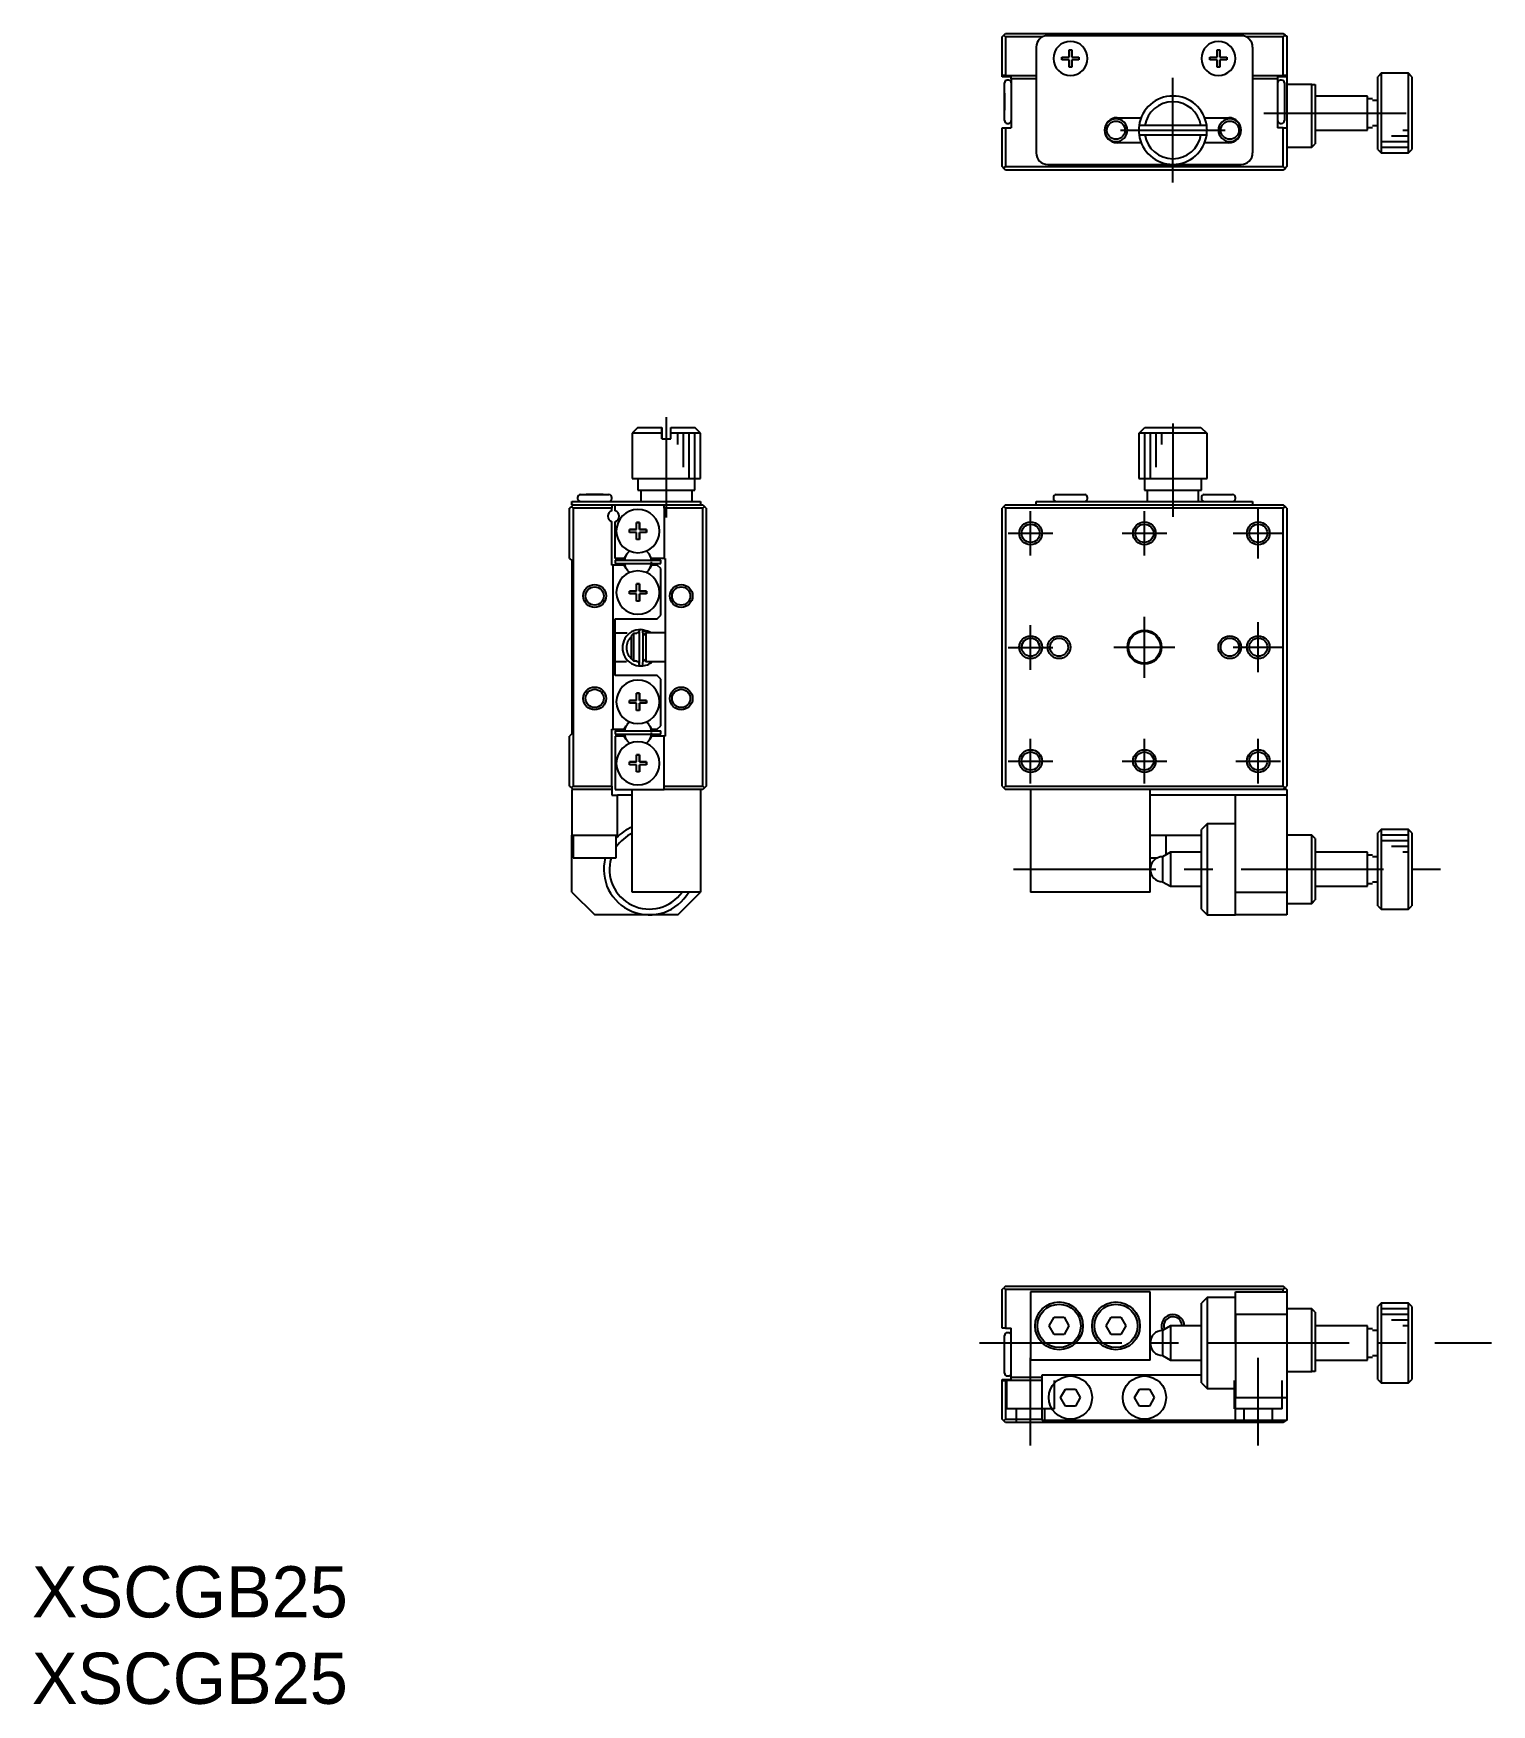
# Model space of a CAD drawing. Extents: x 152 to 380, y 8 to 155.
# Drawn here: x 152.2 to 280.3, y 8.4 to 155.1 of the extents above; entities that cross this region are included whole.
import ezdxf

# ---------------------------------------------------------------- set-up
doc = ezdxf.new("R2010")
doc.units = 0
doc.header["$LTSCALE"] = 10
doc.linetypes.add('CENTER', pattern=[2, 1.25, -0.25, 0.25, -0.25])
doc.linetypes.add('DASHED', pattern=[3.5, 2, -1.5])
doc.layers.get('0').update_dxf_attribs({"linetype": 'CONTINUOUS'})
doc.layers.add('CENTER', color=1, linetype='CENTER')
doc.styles.get("Standard").update_dxf_attribs({"font": 'FGP教科書体NT-M'})

msp = doc.modelspace()

# ---------------------------------------------------------------- linework, layer by layer
at = {"color": 7, "linetype": 'CONTINUOUS'}
for p, q in [((237.343434, 154.831401), (237.493434, 154.981401)), ((237.343434, 151.431401), (237.343434, 154.831401)), ((237.493434, 154.981401), (237.643434, 155.131401)), ((237.493434, 154.981401), (237.643434, 154.831401)), ((237.643434, 155.131401), (262.043434, 155.131401)), ((237.643434, 154.831401), (237.643434, 151.431401)), ((240.907544, 154.831401), (237.643434, 154.831401)), ((258.343434, 154.931401), (241.343434, 154.931401)), ((262.043434, 154.831401), (258.779324, 154.831401)), ((262.043434, 155.131401), (262.193434, 154.981401)), ((262.043434, 154.831401), (262.193434, 154.981401)), ((262.043434, 151.431401), (262.043434, 154.831401)), ((262.193434, 154.981401), (262.343434, 154.831401)), ((262.243434, 154.931401), (262.343434, 154.931401)), ((262.343434, 154.931401), (262.343434, 154.831401)), ((262.343434, 154.831401), (262.343434, 151.431401)), ((240.343434, 153.931401), (240.343434, 144.631401)), ((242.593434, 153.056401), (243.218434, 153.056401)), ((242.593434, 152.806401), (242.593434, 153.056401)), ((242.593434, 153.056401), (242.593434, 152.806401)), ((243.218434, 152.806401), (242.593434, 152.806401)), ((243.218434, 153.681401), (243.468434, 153.681401)), ((243.218434, 153.056401), (243.218434, 153.681401)), ((243.218434, 153.681401), (243.218434, 153.056401)), ((243.218434, 152.181401), (243.218434, 152.806401)), ((243.218434, 152.806401), (243.218434, 152.181401)), ((243.468434, 153.681401), (243.468434, 153.056401)), ((243.468434, 153.056401), (244.093434, 153.056401)), ((243.468434, 152.806401), (243.468434, 152.181401)), ((244.093434, 152.806401), (243.468434, 152.806401)), ((244.093434, 153.056401), (244.093434, 152.806401)), ((255.593434, 153.056401), (256.218434, 153.056401)), ((255.593434, 152.806401), (255.593434, 153.056401)), ((255.593434, 153.056401), (255.593434, 152.806401)), ((256.218434, 152.806401), (255.593434, 152.806401)), ((256.218434, 153.681401), (256.468434, 153.681401)), ((256.218434, 153.056401), (256.218434, 153.681401)), ((256.218434, 153.681401), (256.218434, 153.056401)), ((256.218434, 152.181401), (256.218434, 152.806401)), ((256.218434, 152.806401), (256.218434, 152.181401)), ((256.468434, 153.681401), (256.468434, 153.056401)), ((256.468434, 153.056401), (257.093434, 153.056401)), ((256.468434, 152.806401), (256.468434, 152.181401)), ((257.093434, 152.806401), (256.468434, 152.806401)), ((257.093434, 153.056401), (257.093434, 152.806401)), ((259.343434, 153.931401), (259.343434, 144.631401)), ((237.643434, 151.431401), (237.343434, 151.431401)), ((237.343434, 151.331401), (237.343434, 151.431401)), ((238.143434, 151.331401), (237.343434, 151.331401)), ((237.643434, 151.431401), (240.343434, 151.431401)), ((238.143434, 151.131401), (238.143434, 151.331401)), ((243.468434, 152.181401), (243.218434, 152.181401)), ((256.468434, 152.181401), (256.218434, 152.181401)), ((259.343434, 151.431401), (262.043434, 151.431401)), ((262.343434, 151.331401), (261.543434, 151.331401)), ((261.543434, 151.331401), (261.543434, 151.131401)), ((262.343434, 151.431401), (262.043434, 151.431401)), ((262.343434, 151.431401), (262.343434, 151.331401)), ((262.343434, 151.331401), (262.343434, 146.831401)), ((270.643434, 151.631401), (270.343434, 151.331401)), ((270.343434, 144.931401), (270.343434, 151.331401)), ((270.643434, 151.631401), (270.643434, 144.631401)), ((273.043434, 151.631401), (270.643434, 151.631401)), ((273.043434, 144.631401), (273.043434, 151.631401)), ((273.343434, 151.331401), (273.043434, 151.631401)), ((273.343434, 151.331401), (273.343434, 144.931401)), ((237.543434, 147.481401), (237.543434, 150.781401)), ((237.543434, 149.256401), (237.543434, 150.781401)), ((237.543434, 149.881401), (237.543434, 149.256401)), ((237.543434, 149.256401), (237.543434, 149.881401)), ((237.893434, 151.031401), (237.793434, 151.031401)), ((240.343434, 151.131401), (238.143434, 151.131401)), ((238.143434, 151.131401), (238.143434, 149.931401)), ((238.143434, 149.931401), (238.143434, 148.331401)), ((261.543434, 151.131401), (259.343434, 151.131401)), ((261.543434, 151.131401), (261.543434, 149.931401)), ((261.543434, 149.931401), (261.543434, 148.331401)), ((261.893434, 151.031401), (261.793434, 151.031401)), ((262.143434, 150.781401), (262.143434, 149.131401)), ((262.143434, 149.881401), (262.143434, 149.256401)), ((264.543434, 150.631401), (262.343434, 150.631401)), ((264.543434, 145.131401), (264.543434, 150.631401)), ((264.543434, 150.631401), (264.843434, 150.631401)), ((264.843434, 150.631401), (264.843434, 145.431401)), ((237.543434, 149.131401), (237.543434, 149.256401)), ((237.543434, 149.006401), (237.543434, 149.256401)), ((237.543434, 149.256401), (237.543434, 149.006401)), ((237.543434, 149.006401), (237.543434, 149.131401)), ((237.543434, 147.481401), (237.543434, 149.006401)), ((237.543434, 148.381401), (237.543434, 149.006401)), ((237.543434, 149.006401), (237.543434, 148.381401)), ((238.143434, 148.331401), (238.143434, 146.831401)), ((261.543434, 148.331401), (261.543434, 146.831401)), ((262.143434, 149.256401), (262.143434, 149.006401)), ((262.143434, 149.131401), (262.143434, 147.481401)), ((262.143434, 149.006401), (262.143434, 148.381401)), ((269.443434, 149.631401), (264.843454, 149.631401)), ((269.443434, 146.631401), (269.443434, 149.631401)), ((270.343434, 149.231401), (269.876447, 149.231401)), ((237.343434, 143.431401), (237.343434, 146.831401)), ((237.343434, 146.831401), (237.643434, 146.831401)), ((237.643434, 146.831401), (237.643434, 143.431401)), ((237.643434, 146.831401), (238.143434, 146.831401)), ((237.793434, 147.231401), (237.893434, 147.231401)), ((247.443434, 147.731401), (249.552377, 147.731401)), ((249.875642, 147.031401), (249.370221, 147.031401)), ((254.811227, 147.031401), (249.875642, 147.031401)), ((255.316648, 147.031401), (254.811227, 147.031401)), ((255.134492, 147.731401), (257.243434, 147.731401)), ((262.043434, 146.831401), (261.543434, 146.831401)), ((261.793434, 147.231401), (261.893434, 147.231401)), ((262.043434, 143.431401), (262.043434, 146.831401)), ((262.043434, 146.831401), (262.343434, 146.831401)), ((262.343434, 146.831401), (262.343434, 143.431401)), ((269.876447, 147.031401), (270.343434, 147.031401)), ((249.552377, 145.531401), (247.443434, 145.531401)), ((249.370221, 146.231401), (249.875642, 146.231401)), ((249.370221, 146.231401), (255.316648, 146.231401)), ((249.875642, 146.231401), (254.811227, 146.231401)), ((254.811227, 146.231401), (255.316648, 146.231401)), ((257.243434, 145.531401), (255.134492, 145.531401)), ((264.543434, 145.131401), (264.843434, 145.431401)), ((264.843454, 146.631401), (269.443434, 146.631401)), ((262.343434, 145.131401), (264.543434, 145.131401)), ((270.343434, 144.931401), (270.643434, 144.631401)), ((270.643434, 144.631401), (273.043434, 144.631401)), ((273.043434, 144.631401), (273.343434, 144.931401)), ((237.493434, 143.281401), (237.343434, 143.431401)), ((237.643434, 143.431401), (237.493434, 143.281401)), ((237.643434, 143.131401), (237.493434, 143.281401)), ((237.643434, 143.431401), (262.043434, 143.431401)), ((262.043434, 143.131401), (237.643434, 143.131401)), ((241.343434, 143.631401), (252.343434, 143.631401)), ((252.343434, 143.631401), (258.343434, 143.631401)), ((262.193434, 143.281401), (262.043434, 143.431401)), ((262.193434, 143.281401), (262.043434, 143.131401)), ((262.343434, 143.431401), (262.193434, 143.281401)), ((205.343434, 120.531401), (204.843434, 120.031401)), ((205.343434, 120.531401), (207.443434, 120.531401)), ((207.443434, 120.031401), (207.443434, 120.531401)), ((207.443434, 120.531401), (207.443434, 120.031401)), ((208.243434, 120.531401), (210.343434, 120.531401)), ((208.243434, 120.031401), (208.243434, 120.531401)), ((210.843434, 120.031401), (210.343434, 120.531401)), ((249.370221, 120.031401), (249.875642, 120.531401)), ((249.875642, 120.531401), (254.811227, 120.531401)), ((249.875642, 120.531401), (254.811227, 120.531401)), ((254.811227, 120.531401), (255.316648, 120.031401)), ((207.443434, 120.031401), (204.843434, 120.031401)), ((204.843434, 120.031401), (204.843434, 116.031401)), ((207.443434, 119.531401), (207.443434, 120.031401)), ((207.443434, 120.031401), (207.443434, 119.531401)), ((207.443434, 119.531401), (208.243434, 119.531401)), ((210.843434, 120.031401), (208.243434, 120.031401)), ((208.243434, 119.531401), (208.243434, 120.031401)), ((210.843434, 116.031401), (210.843434, 120.031401)), ((249.343434, 119.531401), (249.370221, 119.531401)), ((249.343434, 119.531401), (249.370221, 119.531401)), ((249.343434, 119.531401), (249.343434, 116.031401)), ((255.316648, 120.031401), (249.370221, 120.031401)), ((249.370221, 119.531401), (249.370221, 120.031401)), ((255.316648, 120.031401), (255.316648, 119.531401)), ((255.316648, 119.531401), (255.343434, 119.531401)), ((255.316648, 119.531401), (255.343434, 119.531401)), ((255.343434, 116.031401), (255.343434, 119.531401)), ((204.843434, 116.031401), (207.843434, 116.031401)), ((204.843434, 116.031401), (205.343434, 116.031401)), ((205.343434, 116.031401), (210.343434, 116.031401)), ((205.343434, 116.031401), (207.843434, 116.031401)), ((205.343434, 116.031401), (205.343434, 115.031401)), ((207.843434, 116.031401), (210.343434, 116.031401)), ((207.843434, 116.031401), (210.843434, 116.031401)), ((210.343434, 116.031401), (210.843434, 116.031401)), ((210.343434, 115.031401), (210.343434, 116.031401)), ((249.343434, 116.031401), (255.343434, 116.031401)), ((249.843434, 116.031401), (249.843434, 115.031401)), ((254.843434, 115.031401), (254.843434, 116.031401)), ((200.293434, 114.631401), (202.793434, 114.631401)), ((200.293434, 114.631401), (201.418434, 114.631401)), ((200.793434, 114.631401), (201.418434, 114.631401)), ((201.418434, 114.631401), (200.793434, 114.631401)), ((201.418434, 114.631401), (201.668434, 114.631401)), ((201.668434, 114.631401), (201.418434, 114.631401)), ((201.418434, 114.631401), (201.668434, 114.631401)), ((201.668434, 114.631401), (202.793434, 114.631401)), ((202.293434, 114.631401), (201.668434, 114.631401)), ((201.668434, 114.631401), (202.293434, 114.631401)), ((205.343434, 115.031401), (207.843434, 115.031401)), ((205.343434, 115.031401), (205.593434, 115.031401)), ((205.593434, 115.031401), (205.593434, 114.031401)), ((207.843434, 115.031401), (210.343434, 115.031401)), ((210.093434, 115.031401), (210.343434, 115.031401)), ((210.093434, 114.031401), (210.093434, 115.031401)), ((242.093434, 114.631401), (243.343434, 114.631401)), ((243.343434, 114.631401), (244.593434, 114.631401)), ((249.843434, 115.031401), (250.483411, 115.031401)), ((250.093434, 115.031401), (250.093434, 114.031401)), ((250.483411, 115.031401), (252.343434, 115.031401)), ((252.343434, 115.031401), (253.916735, 115.031401)), ((253.916735, 115.031401), (254.016261, 115.031401)), ((254.016261, 115.031401), (254.843434, 115.031401)), ((254.593434, 114.031401), (254.593434, 115.031401)), ((255.093434, 114.631401), (256.343434, 114.631401)), ((256.343434, 114.631401), (257.593434, 114.631401)), ((199.493434, 113.581401), (199.343434, 113.431401)), ((199.343434, 109.031401), (199.343434, 113.431401)), ((199.493434, 113.581401), (199.643434, 113.731401)), ((199.643434, 113.431401), (199.493434, 113.581401)), ((199.543434, 113.731401), (199.543434, 114.031401)), ((199.543434, 114.031401), (200.543434, 114.031401)), ((199.643434, 113.731401), (199.543434, 113.731401)), ((199.643434, 113.731401), (203.043434, 113.731401)), ((199.643434, 113.431401), (199.643434, 89.031401)), ((203.043434, 113.431401), (199.643434, 113.431401)), ((200.043434, 114.381401), (200.043434, 114.281401)), ((200.543434, 114.031401), (200.743434, 114.031401)), ((200.743434, 114.031401), (202.343434, 114.031401)), ((202.343434, 114.031401), (209.843434, 114.031401)), ((203.043434, 114.281401), (203.043434, 114.381401)), ((203.043434, 113.731401), (203.343434, 113.731401)), ((203.043434, 113.731401), (203.043434, 113.431401)), ((203.043434, 113.208371), (203.043434, 113.431401)), ((203.343434, 113.208371), (203.343434, 113.731401)), ((203.343434, 113.731401), (207.643434, 113.731401)), ((207.643434, 113.731401), (211.043434, 113.731401)), ((207.643434, 113.431401), (207.643434, 113.731401)), ((207.643434, 113.431401), (207.643434, 109.031401)), ((211.043434, 113.431401), (207.643434, 113.431401)), ((209.843434, 114.031401), (210.843434, 114.031401)), ((210.843434, 114.031401), (210.843434, 113.731401)), ((211.043434, 113.731401), (211.193434, 113.581401)), ((211.193434, 113.581401), (211.043434, 113.431401)), ((211.043434, 89.031401), (211.043434, 113.431401)), ((211.343434, 113.431401), (211.193434, 113.581401)), ((211.343434, 113.431401), (211.343434, 89.031401)), ((237.493434, 113.581401), (237.343434, 113.431401)), ((237.343434, 89.031401), (237.343434, 113.431401)), ((237.643434, 113.731401), (237.493434, 113.581401)), ((237.643434, 113.431401), (237.493434, 113.581401)), ((237.643434, 113.731401), (262.043434, 113.731401)), ((262.043434, 113.431401), (237.643434, 113.431401)), ((237.643434, 113.431401), (237.643434, 89.031401)), ((240.343434, 113.731401), (240.343434, 114.031401)), ((240.343434, 114.031401), (241.343434, 114.031401)), ((241.343434, 114.031401), (242.543434, 114.031401)), ((241.843434, 114.381401), (241.843434, 114.281401)), ((242.543434, 114.031401), (244.143434, 114.031401)), ((244.143434, 114.031401), (255.543434, 114.031401)), ((244.843434, 114.281401), (244.843434, 114.381401)), ((254.843434, 114.381401), (254.843434, 114.281401)), ((255.543434, 114.031401), (257.143434, 114.031401)), ((257.143434, 114.031401), (258.343434, 114.031401)), ((257.843434, 114.281401), (257.843434, 114.381401)), ((258.343434, 114.031401), (259.343434, 114.031401)), ((259.343434, 114.031401), (259.343434, 113.731401)), ((262.193434, 113.581401), (262.043434, 113.731401)), ((262.193434, 113.581401), (262.043434, 113.431401)), ((262.043434, 89.031401), (262.043434, 113.431401)), ((262.343434, 113.431401), (262.193434, 113.581401)), ((262.343434, 113.431401), (262.343434, 89.031401)), ((203.043434, 108.431401), (203.043434, 112.254432)), ((203.343434, 109.031401), (203.343434, 112.254432)), ((204.593434, 111.556401), (205.218434, 111.556401)), ((204.593434, 111.306401), (204.593434, 111.556401)), ((205.218434, 111.556401), (204.593434, 111.556401)), ((205.218434, 112.181401), (205.468434, 112.181401)), ((205.218434, 111.556401), (205.218434, 112.181401)), ((205.468434, 112.181401), (205.218434, 112.181401)), ((205.468434, 112.181401), (205.468434, 111.556401)), ((205.468434, 111.556401), (205.468434, 112.181401)), ((205.468434, 111.556401), (206.093434, 111.556401)), ((206.093434, 111.556401), (205.468434, 111.556401)), ((206.093434, 111.556401), (206.093434, 111.306401)), ((206.093434, 111.306401), (206.093434, 111.556401)), ((205.218434, 111.306401), (204.593434, 111.306401)), ((205.218434, 110.681401), (205.218434, 111.306401)), ((205.468434, 110.681401), (205.218434, 110.681401)), ((205.468434, 111.306401), (205.468434, 110.681401)), ((206.093434, 111.306401), (205.468434, 111.306401)), ((205.468434, 110.681401), (205.468434, 111.306401)), ((199.343434, 109.031401), (199.543434, 108.831401)), ((199.543434, 108.831401), (199.543434, 93.631401)), ((204.141968, 109.031401), (203.343434, 109.031401)), ((203.343434, 108.881401), (207.343434, 108.881401)), ((203.343434, 108.881401), (203.343434, 108.581401)), ((204.312431, 109.326651), (204.141968, 109.031401)), ((206.5449, 109.031401), (206.374438, 109.326651)), ((207.643434, 109.031401), (206.5449, 109.031401)), ((207.343434, 108.581401), (207.343434, 108.881401)), ((207.643434, 109.031401), (207.743434, 109.031401)), ((207.743434, 109.031401), (207.743434, 102.031401)), ((203.143434, 108.431401), (203.043434, 108.431401)), ((203.143434, 108.431401), (203.143434, 94.031401)), ((204.141968, 108.431401), (203.143434, 108.431401)), ((203.343434, 108.581401), (207.343434, 108.581401)), ((203.343434, 108.581401), (204.162422, 108.581401)), ((204.093434, 108.581401), (204.162422, 108.581401)), ((204.093434, 108.581401), (204.162422, 108.581401)), ((204.093434, 108.581401), (204.162422, 108.581401)), ((204.093434, 108.581401), (204.162422, 108.581401)), ((204.093434, 108.581401), (204.162422, 108.581401)), ((204.093434, 108.581401), (204.162422, 108.581401)), ((204.093434, 108.581401), (204.162422, 108.581401)), ((204.093434, 108.581401), (206.593434, 108.581401)), ((204.093434, 108.581401), (204.162422, 108.581401)), ((204.093434, 108.581401), (204.162422, 108.581401)), ((204.093434, 108.581401), (204.162422, 108.581401)), ((204.093434, 108.581401), (204.162422, 108.581401)), ((204.093434, 108.581401), (204.162422, 108.581401)), ((204.093434, 108.581401), (204.162422, 108.581401)), ((204.312431, 108.136151), (204.141968, 108.431401)), ((206.5449, 108.431401), (206.374438, 108.136151)), ((206.524447, 108.581401), (206.593434, 108.581401)), ((206.524447, 108.581401), (207.343434, 108.581401)), ((206.524447, 108.581401), (206.593434, 108.581401)), ((207.043434, 108.431401), (206.5449, 108.431401)), ((207.343434, 108.131401), (207.043434, 108.431401)), ((207.343434, 104.031401), (207.343434, 108.131401)), ((204.593434, 106.156401), (205.218434, 106.156401)), ((204.593434, 105.906401), (204.593434, 106.156401)), ((205.218434, 106.156401), (204.593434, 106.156401)), ((205.218434, 105.906401), (204.593434, 105.906401)), ((205.218434, 106.781401), (205.468434, 106.781401)), ((205.218434, 106.156401), (205.218434, 106.781401)), ((205.468434, 106.781401), (205.218434, 106.781401)), ((205.218434, 105.281401), (205.218434, 105.906401)), ((205.468434, 106.781401), (205.468434, 106.156401)), ((205.468434, 106.156401), (205.468434, 106.781401)), ((205.468434, 106.156401), (206.093434, 106.156401)), ((206.093434, 106.156401), (205.468434, 106.156401)), ((205.468434, 105.906401), (205.468434, 105.281401)), ((206.093434, 105.906401), (205.468434, 105.906401)), ((205.468434, 105.281401), (205.468434, 105.906401)), ((206.093434, 106.156401), (206.093434, 105.906401)), ((206.093434, 105.906401), (206.093434, 106.156401)), ((205.468434, 105.281401), (205.218434, 105.281401)), ((203.343434, 103.731401), (207.043434, 103.731401)), ((203.343434, 98.731401), (203.343434, 103.731401)), ((205.524013, 102.758399), (205.454845, 102.684847)), ((205.623189, 102.781731), (205.524013, 102.758399)), ((205.719994, 102.744963), (205.623189, 102.781731)), ((206.328279, 102.59136), (205.638623, 102.780136)), ((205.778874, 102.661954), (205.719994, 102.744963)), ((207.043434, 103.731401), (207.343434, 104.031401)), ((204.397668, 102.461401), (203.343434, 102.461401)), ((204.943434, 102.431401), (204.743434, 102.221351)), ((204.743434, 102.221351), (204.743434, 100.241452)), ((204.943434, 102.431401), (204.943434, 100.031401)), ((205.243434, 102.431401), (204.943434, 102.431401)), ((205.243434, 102.481401), (205.243434, 102.431401)), ((205.443434, 102.481401), (205.243434, 102.481401)), ((205.430469, 102.561649), (205.426723, 102.481636)), ((205.454845, 102.684847), (205.430469, 102.561649)), ((205.441815, 102.571912), (205.441815, 99.792257)), ((205.443434, 102.481401), (205.443434, 101.231401)), ((205.447273, 102.477563), (205.443434, 102.481401)), ((205.805996, 102.576733), (205.792952, 102.5706)), ((206.043434, 102.481401), (205.803706, 102.241673)), ((205.83672, 102.589863), (205.805996, 102.576733)), ((205.868053, 102.601443), (205.83672, 102.589863)), ((205.899917, 102.611444), (205.868053, 102.601443)), ((205.932234, 102.619843), (205.899917, 102.611444)), ((205.964924, 102.62662), (205.932234, 102.619843)), ((205.997907, 102.631757), (205.964924, 102.62662)), ((206.031103, 102.635243), (205.997907, 102.631757)), ((206.064429, 102.637068), (206.031103, 102.635243)), ((206.043434, 102.481401), (206.043434, 99.981401)), ((207.743434, 102.481401), (206.043434, 102.481401)), ((206.097804, 102.637228), (206.064429, 102.637068)), ((206.131146, 102.635723), (206.097804, 102.637228)), ((206.164373, 102.632557), (206.131146, 102.635723)), ((206.197403, 102.627736), (206.164373, 102.632557)), ((206.230155, 102.621272), (206.197403, 102.627736)), ((206.262549, 102.613182), (206.230155, 102.621272)), ((206.294505, 102.603484), (206.262549, 102.613182)), ((206.325944, 102.592202), (206.294505, 102.603484)), ((206.356789, 102.579364), (206.325944, 102.592202)), ((206.386963, 102.565), (206.356789, 102.579364)), ((206.41639, 102.549146), (206.386963, 102.565)), ((206.443511, 102.532789), (206.41639, 102.549146)), ((206.428658, 102.488171), (206.425247, 102.481401)), ((206.431766, 102.494545), (206.428658, 102.488171)), ((206.434559, 102.5005), (206.431766, 102.494545)), ((206.437027, 102.506012), (206.434559, 102.5005)), ((206.446337, 102.525737), (206.435913, 102.481443)), ((206.439159, 102.51106), (206.437027, 102.506012)), ((206.440947, 102.515625), (206.439159, 102.51106)), ((206.442385, 102.519689), (206.440947, 102.515625)), ((206.443467, 102.523237), (206.442385, 102.519689)), ((206.442566, 102.533066), (206.443352, 102.532878)), ((206.443352, 102.532878), (206.443947, 102.53239)), ((206.444029, 102.525489), (206.443467, 102.523237)), ((206.443947, 102.53239), (206.44435, 102.531601)), ((206.444399, 102.527455), (206.444029, 102.525489)), ((206.44435, 102.531601), (206.444559, 102.530514)), ((206.444576, 102.529131), (206.444399, 102.527455)), ((206.444559, 102.530514), (206.444576, 102.529131)), ((206.504661, 102.48142), (206.451143, 102.518249)), ((207.743434, 102.031401), (207.743434, 100.431401)), ((203.343434, 99.961401), (204.328648, 99.961401)), ((204.743434, 100.241452), (204.943434, 100.031401)), ((204.943434, 100.031401), (205.243434, 100.031401)), ((205.245068, 99.977439), (205.091081, 100.031167)), ((205.106719, 100.024686), (205.113434, 100.031401)), ((205.120763, 100.031131), (205.121058, 100.018847)), ((205.163708, 100.018622), (205.157542, 100.005263)), ((205.171334, 100.031401), (205.163708, 100.018622)), ((205.243434, 100.031401), (205.243434, 99.981401)), ((205.243434, 99.981401), (205.443434, 99.981401)), ((205.424734, 99.941261), (205.245068, 99.977439)), ((205.307142, 99.981272), (205.326877, 99.95758)), ((205.4236, 99.981238), (205.427169, 99.870969)), ((205.427169, 99.870969), (205.433039, 99.767291)), ((205.443434, 101.231401), (205.443434, 99.981401)), ((205.443434, 99.981401), (205.450563, 99.98853)), ((205.948015, 100.076699), (205.801378, 100.010987)), ((205.932582, 100.092246), (205.802813, 100.078323)), ((205.805404, 100.219431), (206.043434, 99.981401)), ((206.043434, 99.981401), (207.743434, 99.981401)), ((207.743434, 100.431401), (207.743434, 93.431401)), ((207.043434, 98.731401), (203.343434, 98.731401)), ((205.433039, 99.767291), (205.46098, 99.668134)), ((205.46098, 99.668134), (205.539261, 99.597897)), ((205.539261, 99.597897), (205.644067, 99.58503)), ((205.644067, 99.58503), (205.737397, 99.634734)), ((205.737397, 99.634734), (205.785443, 99.726324)), ((207.343434, 98.431401), (207.043434, 98.731401)), ((207.343434, 94.331401), (207.343434, 98.431401)), ((205.218434, 97.181401), (205.468434, 97.181401)), ((205.218434, 96.556401), (205.218434, 97.181401)), ((205.468434, 97.181401), (205.218434, 97.181401)), ((205.468434, 97.181401), (205.468434, 96.556401)), ((205.468434, 96.556401), (205.468434, 97.181401)), ((204.593434, 96.556401), (205.218434, 96.556401)), ((204.593434, 96.306401), (204.593434, 96.556401)), ((205.218434, 96.556401), (204.593434, 96.556401)), ((205.218434, 96.306401), (204.593434, 96.306401)), ((205.218434, 95.681401), (205.218434, 96.306401)), ((205.468434, 95.681401), (205.218434, 95.681401)), ((205.468434, 96.556401), (206.093434, 96.556401)), ((206.093434, 96.556401), (205.468434, 96.556401)), ((205.468434, 96.306401), (205.468434, 95.681401)), ((206.093434, 96.306401), (205.468434, 96.306401)), ((205.468434, 95.681401), (205.468434, 96.306401)), ((206.093434, 96.556401), (206.093434, 96.306401)), ((206.093434, 96.306401), (206.093434, 96.556401)), ((203.043434, 89.031401), (203.043434, 94.031401)), ((203.043434, 94.031401), (203.143434, 94.031401)), ((203.143434, 94.031401), (204.141968, 94.031401)), ((204.141968, 94.031401), (204.312431, 94.326651)), ((206.374438, 94.326651), (206.5449, 94.031401)), ((206.5449, 94.031401), (207.043434, 94.031401)), ((207.043434, 94.031401), (207.343434, 94.331401)), ((199.543434, 93.631401), (199.343434, 93.431401)), ((199.343434, 89.031401), (199.343434, 93.431401)), ((203.343434, 93.881401), (207.343434, 93.881401)), ((203.343434, 93.881401), (203.343434, 93.581401)), ((203.343434, 93.581401), (207.343434, 93.581401)), ((203.343434, 93.581401), (204.162422, 93.581401)), ((203.343434, 93.431401), (203.343434, 88.731401)), ((204.141968, 93.431401), (203.343434, 93.431401)), ((204.093434, 93.581401), (204.162422, 93.581401)), ((204.093434, 93.581401), (204.162422, 93.581401)), ((204.093434, 93.581401), (204.162422, 93.581401)), ((204.093434, 93.581401), (204.162422, 93.581401)), ((204.093434, 93.581401), (204.162422, 93.581401)), ((204.093434, 93.581401), (204.162422, 93.581401)), ((204.093434, 93.581401), (204.162422, 93.581401)), ((204.093434, 93.581401), (206.593434, 93.581401)), ((204.093434, 93.581401), (204.162422, 93.581401)), ((204.093434, 93.581401), (204.162422, 93.581401)), ((204.093434, 93.581401), (204.162422, 93.581401)), ((204.093434, 93.581401), (204.162422, 93.581401)), ((204.093434, 93.581401), (204.162422, 93.581401)), ((204.093434, 93.581401), (204.162422, 93.581401)), ((204.312431, 93.136151), (204.141968, 93.431401)), ((206.5449, 93.431401), (206.374438, 93.136151)), ((206.524447, 93.581401), (206.593434, 93.581401)), ((206.524447, 93.581401), (206.593434, 93.581401)), ((206.524447, 93.581401), (206.593434, 93.581401)), ((206.524447, 93.581401), (207.343434, 93.581401)), ((206.524447, 93.581401), (206.593434, 93.581401)), ((206.524447, 93.581401), (206.593434, 93.581401)), ((206.524447, 93.581401), (206.593434, 93.581401)), ((207.643434, 93.431401), (206.5449, 93.431401)), ((207.343434, 93.581401), (207.343434, 93.881401)), ((207.743434, 93.431401), (207.643434, 93.431401)), ((207.643434, 89.031401), (207.643434, 93.431401)), ((204.593434, 91.156401), (205.218434, 91.156401)), ((204.593434, 90.906401), (204.593434, 91.156401)), ((205.218434, 91.156401), (204.593434, 91.156401)), ((205.218434, 91.781401), (205.468434, 91.781401)), ((205.218434, 91.156401), (205.218434, 91.781401)), ((205.468434, 91.781401), (205.218434, 91.781401)), ((205.468434, 91.781401), (205.468434, 91.156401)), ((205.468434, 91.156401), (205.468434, 91.781401)), ((205.468434, 91.156401), (206.093434, 91.156401)), ((206.093434, 91.156401), (205.468434, 91.156401)), ((206.093434, 91.156401), (206.093434, 90.906401)), ((206.093434, 90.906401), (206.093434, 91.156401)), ((205.218434, 90.906401), (204.593434, 90.906401)), ((205.218434, 90.281401), (205.218434, 90.906401)), ((205.468434, 90.281401), (205.218434, 90.281401)), ((205.468434, 90.906401), (205.468434, 90.281401)), ((206.093434, 90.906401), (205.468434, 90.906401)), ((205.468434, 90.281401), (205.468434, 90.906401)), ((199.343434, 89.031401), (199.493434, 88.881401)), ((199.493434, 88.881401), (199.643434, 89.031401)), ((199.643434, 88.731401), (199.493434, 88.881401)), ((199.543434, 88.731401), (199.543434, 84.731401)), ((199.643434, 88.731401), (199.543434, 88.731401)), ((199.643434, 89.031401), (203.043434, 89.031401)), ((203.043434, 88.731401), (199.643434, 88.731401)), ((203.043434, 89.031401), (203.043434, 88.731401)), ((203.043434, 88.731401), (203.043434, 88.231401)), ((203.043434, 88.231401), (203.543434, 88.231401)), ((203.343434, 88.731401), (207.643434, 88.731401)), ((203.543434, 84.731401), (203.543434, 88.231401)), ((204.843434, 88.231401), (203.543434, 88.231401)), ((204.843434, 79.731401), (204.843434, 88.731401)), ((207.643434, 89.031401), (211.043434, 89.031401)), ((207.643434, 88.731401), (207.643434, 89.031401)), ((211.043434, 88.731401), (207.643434, 88.731401)), ((210.843434, 88.731401), (210.843434, 79.731401)), ((211.043434, 89.031401), (211.193434, 88.881401)), ((211.193434, 88.881401), (211.043434, 88.731401)), ((211.343434, 89.031401), (211.193434, 88.881401)), ((237.343434, 89.031401), (237.493434, 88.881401)), ((237.643434, 89.031401), (237.493434, 88.881401)), ((237.493434, 88.881401), (237.643434, 88.731401)), ((237.643434, 89.031401), (262.043434, 89.031401)), ((262.043434, 88.731401), (237.643434, 88.731401)), ((239.843434, 88.731401), (239.843434, 79.731401)), ((250.343434, 79.731401), (250.343434, 88.731401)), ((257.843434, 88.231401), (250.343434, 88.231401)), ((262.343434, 88.231401), (257.843434, 88.231401)), ((257.843434, 79.731401), (257.843434, 88.231401)), ((262.193434, 88.881401), (262.043434, 89.031401)), ((262.043434, 88.731401), (262.193434, 88.881401)), ((262.343434, 88.731401), (262.043434, 88.731401)), ((262.193434, 88.881401), (262.343434, 89.031401)), ((262.343434, 88.731401), (262.343434, 88.231401)), ((262.343434, 88.231401), (262.343434, 79.731401)), ((255.343434, 85.731401), (254.843434, 85.231401)), ((254.843434, 78.231401), (254.843434, 85.231401)), ((255.343434, 85.731401), (255.343434, 77.731401)), ((257.843434, 85.731401), (255.343434, 85.731401)), ((270.643434, 85.231401), (270.343434, 84.931401)), ((270.643434, 85.231401), (270.643434, 81.731401)), ((273.043434, 85.231401), (270.643434, 85.231401)), ((273.043434, 81.731401), (273.043434, 85.231401)), ((273.343434, 84.931401), (273.043434, 85.231401)), ((199.543434, 84.731401), (203.543434, 84.731401)), ((199.543434, 79.731401), (199.543434, 84.731401)), ((199.643434, 84.731401), (199.643434, 82.731401)), ((203.443434, 82.731401), (203.443434, 84.731401)), ((250.343434, 84.731401), (254.843434, 84.731401)), ((251.743434, 83.004606), (251.743434, 84.731401)), ((264.543434, 84.731401), (262.343434, 84.731401)), ((264.543434, 78.731401), (264.543434, 84.731401)), ((264.843434, 84.431401), (264.543434, 84.731401)), ((264.843434, 84.431401), (264.843434, 79.031401)), ((270.343434, 81.731401), (270.343434, 84.931401)), ((273.343434, 84.931401), (273.343434, 81.731401)), ((199.643434, 82.731401), (203.443434, 82.731401)), ((250.343434, 82.731401), (250.985177, 82.731401)), ((252.136255, 83.231401), (251.443434, 82.831401)), ((251.443434, 82.831401), (251.443434, 81.731401)), ((252.136255, 83.231406), (252.136255, 81.731401)), ((252.136255, 83.231401), (252.136255, 81.731401)), ((254.843415, 83.231401), (252.136255, 83.231401)), ((269.443434, 83.231401), (264.843454, 83.231401)), ((269.443434, 80.231401), (269.443434, 83.231401)), ((270.343434, 82.831401), (269.876447, 82.831401)), ((251.443434, 81.731401), (251.443434, 80.631401)), ((252.136255, 81.731401), (252.136255, 80.231396)), ((252.136255, 81.731401), (252.136255, 80.231401)), ((270.343434, 78.531401), (270.343434, 81.731401)), ((270.643434, 81.731401), (270.643434, 78.231401)), ((273.043434, 78.231401), (273.043434, 81.731401)), ((273.343434, 81.731401), (273.343434, 78.531401)), ((199.543434, 79.731401), (201.543434, 77.731401)), ((210.843434, 79.731401), (204.843434, 79.731401)), ((208.843434, 77.731401), (210.843434, 79.731401)), ((250.343434, 79.731401), (239.843434, 79.731401)), ((251.443434, 80.631401), (252.136255, 80.231401)), ((252.136255, 80.231401), (254.843415, 80.231401)), ((257.843434, 79.731401), (262.343434, 79.731401)), ((257.843434, 77.731401), (257.843434, 79.731401)), ((262.343434, 79.731401), (262.343434, 77.731401)), ((264.843454, 80.231401), (269.443434, 80.231401)), ((269.876447, 80.631401), (270.343434, 80.631401)), ((254.843434, 78.231401), (255.343434, 77.731401)), ((262.343434, 78.731401), (264.543434, 78.731401)), ((264.543434, 78.731401), (264.843434, 79.031401)), ((270.343434, 78.531401), (270.643434, 78.231401)), ((270.643434, 78.231401), (273.043434, 78.231401)), ((273.043434, 78.231401), (273.343434, 78.531401)), ((206.343434, 77.731401), (201.543434, 77.731401)), ((208.843434, 77.731401), (206.343434, 77.731401)), ((255.343434, 77.731401), (257.843434, 77.731401)), ((262.343434, 77.731401), (257.843434, 77.731401)), ((237.343434, 44.831401), (237.493434, 44.981401)), ((237.343434, 41.431401), (237.343434, 44.831401)), ((237.643434, 45.131401), (237.493434, 44.981401)), ((237.493434, 44.981401), (237.643434, 44.831401)), ((237.643434, 45.131401), (262.043434, 45.131401)), ((237.643434, 44.831401), (237.643434, 41.431401)), ((262.043434, 44.831401), (237.643434, 44.831401)), ((239.843434, 44.631401), (239.843434, 38.631401)), ((250.343434, 44.631401), (239.843434, 44.631401)), ((250.343434, 38.631401), (250.343434, 44.631401)), ((255.343434, 44.131401), (254.843434, 43.631401)), ((255.343434, 44.131401), (255.343434, 36.131401)), ((257.843434, 44.131401), (255.343434, 44.131401)), ((257.843434, 44.631401), (262.343434, 44.631401)), ((257.843434, 42.631401), (257.843434, 44.631401)), ((262.193434, 44.981401), (262.043434, 45.131401)), ((262.043434, 44.831401), (262.193434, 44.981401)), ((262.043434, 44.631401), (262.043434, 44.831401)), ((262.193434, 44.981401), (262.343434, 44.831401)), ((262.343434, 44.831401), (262.343434, 44.631401)), ((262.343434, 44.631401), (262.343434, 42.631401)), ((254.843434, 36.631401), (254.843434, 43.631401)), ((257.843434, 40.131401), (257.843434, 42.631401)), ((262.343434, 42.631401), (257.843434, 42.631401)), ((257.843434, 42.631401), (257.843434, 40.131401)), ((264.543434, 43.131401), (262.343434, 43.131401)), ((262.343434, 42.631401), (262.343434, 35.331401)), ((264.543434, 37.631401), (264.543434, 43.131401)), ((264.843434, 42.831401), (264.543434, 43.131401)), ((264.843434, 42.831401), (264.843434, 37.631401)), ((270.643434, 43.631401), (270.343434, 43.331401)), ((270.343434, 36.931401), (270.343434, 43.331401)), ((270.643434, 43.631401), (270.643434, 36.631401)), ((273.043434, 43.631401), (270.643434, 43.631401)), ((273.043434, 36.631401), (273.043434, 43.631401)), ((273.343434, 43.331401), (273.043434, 43.631401)), ((273.343434, 43.331401), (273.343434, 36.931401)), ((237.643434, 41.431401), (237.343434, 41.431401)), ((237.643434, 41.431401), (238.143434, 41.431401)), ((238.143434, 39.931401), (238.143434, 41.431401)), ((241.477409, 41.631401), (241.910422, 42.381401)), ((241.910422, 40.881401), (241.477409, 41.631401)), ((241.910422, 42.381401), (242.776447, 42.381401)), ((242.776447, 42.381401), (243.20946, 41.631401)), ((243.20946, 41.631401), (242.776447, 40.881401)), ((246.477409, 41.631401), (246.910422, 42.381401)), ((246.910422, 40.881401), (246.477409, 41.631401)), ((246.910422, 42.381401), (247.776447, 42.381401)), ((247.776447, 42.381401), (248.20946, 41.631401)), ((248.20946, 41.631401), (247.776447, 40.881401)), ((252.136255, 41.631401), (251.443434, 41.231401)), ((251.443434, 41.231401), (251.443434, 39.031401)), ((252.136255, 41.631406), (252.136255, 38.631396)), ((252.136255, 41.631401), (252.136255, 38.631401)), ((254.843415, 41.631401), (252.136255, 41.631401)), ((269.443434, 41.631401), (264.843454, 41.631401)), ((269.443434, 40.131401), (269.443434, 41.631401)), ((270.343434, 41.231401), (269.876447, 41.231401)), ((237.543434, 39.131401), (237.543434, 40.781401)), ((237.543434, 39.256401), (237.543434, 39.881401)), ((237.893434, 41.031401), (237.793434, 41.031401)), ((238.143434, 38.331401), (238.143434, 39.931401)), ((242.776447, 40.881401), (241.910422, 40.881401)), ((247.776447, 40.881401), (246.910422, 40.881401)), ((257.843434, 40.131401), (257.843434, 35.331401)), ((269.443434, 38.631401), (269.443434, 40.131401)), ((237.543434, 39.006401), (237.543434, 39.256401)), ((237.543434, 37.481401), (237.543434, 39.131401)), ((237.543434, 38.381401), (237.543434, 39.006401)), ((238.143434, 37.131401), (238.143434, 38.331401)), ((250.343434, 38.631401), (239.843434, 38.631401)), ((251.443434, 39.031401), (252.136255, 38.631401)), ((252.136255, 38.631401), (254.843415, 38.631401)), ((264.843454, 38.631401), (269.443434, 38.631401)), ((269.876447, 39.031401), (270.343434, 39.031401)), ((237.343434, 36.931401), (238.143434, 36.931401)), ((237.343434, 36.831401), (237.343434, 36.931401)), ((237.343434, 33.431401), (237.343434, 36.831401)), ((237.343434, 36.831401), (237.643434, 36.831401)), ((237.643434, 36.831401), (237.643434, 33.431401)), ((240.843434, 36.831401), (237.643434, 36.831401)), ((237.793434, 37.231401), (237.893434, 37.231401)), ((238.143434, 37.131401), (240.843434, 37.131401)), ((238.143434, 36.931401), (238.143434, 37.131401)), ((240.843434, 37.331401), (254.843434, 37.331401)), ((240.843434, 33.331401), (240.843434, 37.331401)), ((262.343434, 37.631401), (264.543434, 37.631401)), ((264.843434, 37.631401), (264.543434, 37.631401)), ((270.343434, 36.931401), (270.643434, 36.631401)), ((273.043434, 36.631401), (273.343434, 36.931401)), ((242.477409, 35.331401), (242.910422, 36.081401)), ((242.910422, 34.581401), (242.477409, 35.331401)), ((242.910422, 36.081401), (243.776447, 36.081401)), ((243.776447, 36.081401), (244.20946, 35.331401)), ((244.20946, 35.331401), (243.776447, 34.581401)), ((248.977409, 35.331401), (249.410422, 36.081401)), ((249.410422, 34.581401), (248.977409, 35.331401)), ((249.410422, 36.081401), (250.276447, 36.081401)), ((250.276447, 36.081401), (250.70946, 35.331401)), ((250.70946, 35.331401), (250.276447, 34.581401)), ((254.843434, 36.631401), (255.343434, 36.131401)), ((255.343434, 36.131401), (257.843434, 36.131401)), ((257.843434, 35.331401), (262.343434, 35.331401)), ((257.843434, 33.331401), (257.843434, 35.331401)), ((262.343434, 35.331401), (262.343434, 33.331401)), ((270.643434, 36.631401), (273.043434, 36.631401)), ((243.776447, 34.581401), (242.910422, 34.581401)), ((250.276447, 34.581401), (249.410422, 34.581401)), ((237.493434, 33.281401), (237.343434, 33.431401)), ((237.643434, 33.431401), (237.493434, 33.281401)), ((237.643434, 33.131401), (237.493434, 33.281401)), ((237.643434, 33.431401), (240.843434, 33.431401)), ((262.043434, 33.131401), (237.643434, 33.131401)), ((257.843434, 33.331401), (240.843434, 33.331401)), ((262.343434, 33.331401), (257.843434, 33.331401)), ((262.193434, 33.281401), (262.043434, 33.131401)), ((262.193434, 33.281401), (262.143434, 33.331401)), ((262.243434, 33.331401), (262.193434, 33.281401))]:
    msp.add_line(p, q, dxfattribs=at)
at = {"color": 3, "linetype": 'CONTINUOUS'}
for p, q in [((269.876447, 149.381401), (269.443434, 149.381401)), ((269.443434, 146.881401), (269.876447, 146.881401)), ((270.643434, 145.631401), (273.043434, 145.631401)), ((271.543434, 146.131401), (273.043434, 146.131401)), ((272.543434, 146.631401), (273.043434, 146.631401)), ((270.643434, 145.131401), (273.043434, 145.131401)), ((208.843434, 119.031401), (208.843434, 120.031401)), ((209.343434, 117.031401), (209.343434, 120.031401)), ((209.843434, 116.031401), (209.843434, 120.031401)), ((210.343434, 116.031401), (210.343434, 120.031401)), ((249.843434, 120.031401), (249.843434, 116.031401)), ((250.343434, 120.031401), (250.343434, 116.031401)), ((250.843434, 120.031401), (250.843434, 117.031401)), ((251.343434, 120.031401), (251.343434, 119.031401)), ((273.043434, 84.731401), (270.643434, 84.731401)), ((273.043434, 84.231401), (270.643434, 84.231401)), ((273.043434, 83.731401), (271.543434, 83.731401)), ((269.876447, 82.981401), (269.443434, 82.981401)), ((273.043434, 83.231401), (272.543434, 83.231401)), ((269.443434, 80.481401), (269.876447, 80.481401)), ((273.043434, 43.131401), (270.643434, 43.131401)), ((273.043434, 42.631401), (270.643434, 42.631401)), ((269.876447, 41.381401), (269.443434, 41.381401)), ((273.043434, 42.131401), (271.543434, 42.131401)), ((273.043434, 41.631401), (272.543434, 41.631401)), ((269.443434, 38.881401), (269.876447, 38.881401))]:
    msp.add_line(p, q, dxfattribs=at)
at = {"color": 3, "linetype": 'DASHED'}
for p, q in [((237.743434, 34.331401), (237.743434, 36.831401)), ((241.943434, 34.331401), (241.943434, 36.831401)), ((257.743434, 34.331401), (257.743434, 36.831401)), ((261.943434, 34.331401), (261.943434, 36.831401)), ((241.943434, 34.331401), (237.743434, 34.331401)), ((238.593434, 33.131401), (238.593434, 34.331401)), ((241.093434, 33.131401), (241.093434, 34.331401)), ((261.943434, 34.331401), (257.743434, 34.331401)), ((258.593434, 33.131401), (258.593434, 34.331401)), ((261.093434, 33.131401), (261.093434, 34.331401))]:
    msp.add_line(p, q, dxfattribs=at)
at = {"color": 7, "linetype": 'CONTINUOUS'}
for centre, radius in [((247.343434, 146.631401), 0.8), ((257.343434, 146.631401), 0.8), ((239.843434, 111.231401), 0.8), ((249.843434, 111.231401), 0.8), ((259.843434, 111.231401), 0.8), ((201.543434, 105.731401), 0.8), ((209.143434, 105.731401), 0.8), ((249.843434, 101.231401), 1.5), ((239.843434, 101.231401), 0.8), ((242.343434, 101.231401), 0.8), ((249.843434, 101.231401), 1.4), ((257.343434, 101.231401), 0.8), ((259.843434, 101.231401), 0.8), ((201.543434, 96.731401), 0.8), ((209.143434, 96.731401), 0.8), ((239.843434, 91.231401), 0.8), ((249.843434, 91.231401), 0.8), ((259.843434, 91.231401), 0.8), ((242.343434, 41.631401), 2.1), ((242.343434, 41.631401), 1.9), ((247.343434, 41.631401), 2.1), ((247.343434, 41.631401), 1.9), ((243.343434, 35.331401), 1.9), ((249.843434, 35.331401), 1.9)]:
    msp.add_circle(centre, radius, dxfattribs=at)
at = {"color": 3, "linetype": 'CONTINUOUS'}
for centre in [(239.843434, 111.231401), (249.843434, 111.231401), (259.843434, 111.231401), (201.543434, 105.731401), (209.143434, 105.731401), (239.843434, 101.231401), (242.343434, 101.231401), (257.343434, 101.231401), (259.843434, 101.231401), (201.543434, 96.731401), (209.143434, 96.731401), (239.843434, 91.231401), (249.843434, 91.231401), (259.843434, 91.231401)]:
    msp.add_circle(centre, 1, dxfattribs=at)
at = {"color": 7, "linetype": 'CONTINUOUS'}
for centre, radius, start, end in [((241.343434, 153.931401), 1, 90, 180), ((243.343434, 152.931401), 1.5, 270, 180), ((256.343434, 152.931401), 1.5, 270, 180), ((258.343434, 153.931401), 1, 0, 90), ((243.343434, 152.931401), 1.5, 180, 270), ((256.343434, 152.931401), 1.5, 180, 270), ((237.793434, 150.781401), 0.25, 90, 180), ((237.893434, 150.781401), 0.25, 0, 90), ((261.793434, 150.781401), 0.25, 90, 180), ((261.893434, 150.781401), 0.25, 0, 90), ((252.343434, 146.631401), 3, 7.662256, 172.337744), ((252.343434, 146.631401), 2.5, 9.206896, 170.793104), ((237.793434, 147.481401), 0.25, 180, 270), ((237.893434, 147.481401), 0.25, 270, 0), ((247.443434, 146.631401), 1.1, 90, 270), ((252.343434, 146.631401), 3, 172.337744, 187.662256), ((252.343434, 146.631401), 3, 352.337744, 7.662256), ((257.243434, 146.631401), 1.1, 270, 90), ((261.793434, 147.481401), 0.25, 180, 270), ((261.893434, 147.481401), 0.25, 270, 0), ((252.343434, 146.631401), 3, 187.662256, 352.337744), ((252.343434, 146.631401), 2.5, 189.206896, 350.793104), ((241.343434, 144.631401), 1, 180, 270), ((258.343434, 144.631401), 1, 270, 0), ((200.293434, 114.381401), 0.25, 90, 180), ((202.793434, 114.381401), 0.25, 0, 90), ((242.093434, 114.381401), 0.25, 90, 180), ((244.593434, 114.381401), 0.25, 0, 90), ((255.093434, 114.381401), 0.25, 90, 180), ((257.593434, 114.381401), 0.25, 0, 90), ((200.293434, 114.281401), 0.25, 180, 270), ((203.193434, 112.731401), 0.5, 107.457603, 252.542397), ((202.793434, 114.281401), 0.25, 270, 0), ((203.193434, 112.731401), 0.5, 287.457603, 72.542397), ((205.343434, 111.431401), 1.9, 270, 180), ((242.093434, 114.281401), 0.25, 180, 270), ((244.593434, 114.281401), 0.25, 270, 0), ((255.093434, 114.281401), 0.25, 180, 270), ((257.593434, 114.281401), 0.25, 270, 0), ((205.343434, 111.431401), 1.9, 180, 270), ((205.343434, 108.731402), 1.1905, 150, 172.761629), ((205.343434, 108.731401), 1.1905, 135, 150), ((205.434434, 108.639261), 1.32, 128.260088, 134.965001), ((205.343434, 108.731402), 1.1905, 127.543078, 135.000034), ((205.343434, 108.731402), 1.1905, 44.999966, 52.456922), ((205.252434, 108.639261), 1.32, 45.034999, 51.739912), ((205.343434, 108.731401), 1.1905, 30, 45), ((205.343434, 108.731402), 1.1905, 329.999958, 0), ((205.343434, 108.731402), 1.1905, 7.238411, 29.999958), ((205.343434, 106.031401), 1.9, 270, 180), ((205.343434, 108.731402), 1.1905, 187.238411, 210), ((205.343434, 108.731401), 1.1905, 210, 225), ((205.434434, 108.823542), 1.32, 225.034999, 231.739912), ((205.343434, 108.731402), 1.1905, 225.000034, 232.457024), ((205.343434, 108.731402), 1.1905, 307.542976, 314.643568), ((205.252434, 108.823542), 1.32, 308.260088, 314.965001), ((205.343434, 108.731401), 1.1905, 315, 330), ((205.343434, 106.031401), 1.9, 180, 270), ((205.577199, 101.182043), 1.599335, 89.436236, 270.629192), ((205.577173, 101.183646), 1.250326, 131.833987, 228.168466), ((169.50088, 101.112953), 36.311048, 357.81148377, 2.44493502), ((239.843434, 101.211401), 0.8, 90, 179.283784), ((239.843434, 101.211401), 0.8, 0.716216, 90), ((205.583089, 101.174356), 1.591473, 271.97534, 311.422501), ((205.343434, 96.431401), 1.9, 270, 180), ((205.343434, 96.431401), 1.9, 180, 270), ((205.343434, 93.731402), 1.1905, 150.000042, 172.761643), ((205.343434, 93.731401), 1.1905, 135, 150), ((205.434434, 93.639261), 1.32, 128.260088, 134.965001), ((205.343434, 93.731402), 1.1905, 127.543078, 134.642946), ((205.343434, 93.731402), 1.1905, 44.999966, 52.456922), ((205.252434, 93.639261), 1.32, 45.034999, 51.739912), ((205.343434, 93.731401), 1.1905, 30, 45), ((205.343434, 93.731402), 1.1905, 7.238411, 30), ((205.343434, 91.031401), 1.9, 270, 180), ((205.343434, 93.731402), 1.1905, 187.238411, 210.000042), ((205.343434, 93.731401), 1.1905, 210, 225), ((205.434434, 93.823542), 1.32, 225.034999, 231.739912), ((205.343434, 93.731402), 1.1905, 225.000034, 232.457024), ((205.343434, 93.731402), 1.1905, 307.542976, 314.643568), ((205.252434, 93.823542), 1.32, 308.260088, 314.965001), ((205.343434, 93.731401), 1.1905, 315, 330), ((205.343434, 93.731402), 1.1905, 330, 0), ((205.343434, 91.031401), 1.9, 180, 270), ((206.343434, 81.731401), 4, 112.024313, 136.468848), ((206.343434, 81.731401), 3.5, 115.376934, 145.952268), ((206.343434, 81.731401), 4, 165.522488, 330), ((206.343434, 81.731401), 3.5, 163.39845, 325.150095), ((251.443434, 81.731401), 1.1, 90, 180), ((251.443434, 81.731401), 1.1, 180, 270), ((251.443434, 40.131401), 1.1, 90, 180), ((252.343434, 41.631401), 0.8, 0, 202.560034), ((237.793434, 40.781401), 0.25, 90, 180), ((237.893434, 40.781401), 0.25, 0, 90), ((251.443434, 40.131401), 1.1, 180, 270), ((237.793434, 37.481401), 0.25, 180, 270), ((237.893434, 37.481401), 0.25, 270, 0)]:
    msp.add_arc(centre, radius, start, end, dxfattribs=at)
at = {"color": 3, "linetype": 'CONTINUOUS'}
for centre, start, end in [((247.343434, 146.631401), 90, 180), ((247.343434, 146.631401), 180, 90), ((257.343434, 146.631401), 90, 0), ((257.343434, 146.631401), 0, 90), ((252.343434, 41.631401), 90, 203.585879), ((252.343434, 41.631401), 0, 90)]:
    msp.add_arc(centre, 1, start, end, dxfattribs=at)
at = {"layer": 'CENTER', "color": 1, "linetype": 'CENTER'}
for p, q in [((252.343434, 142.031401), (252.343434, 151.231401)), ((260.343434, 148.131401), (275.343434, 148.131401)), ((247.743434, 146.631401), (256.943434, 146.631401)), ((207.843434, 112.631401), (207.843434, 121.431401)), ((252.343434, 120.881401), (252.343434, 112.681401)), ((239.843434, 109.271401), (239.843434, 113.191401)), ((249.843434, 109.271401), (249.843434, 113.191401)), ((259.843434, 109.031401), (259.843434, 113.431401)), ((237.883434, 111.231401), (241.803434, 111.231401)), ((247.883434, 111.231401), (251.803434, 111.231401)), ((257.643434, 111.231401), (262.043434, 111.231401)), ((239.843434, 99.251401), (239.843434, 103.171401)), ((249.843434, 98.551401), (249.843434, 103.911401)), ((259.843434, 99.031401), (259.843434, 103.431401)), ((237.883434, 101.211401), (241.803434, 101.211401)), ((247.163434, 101.231401), (252.523434, 101.231401)), ((257.643434, 101.231401), (262.043434, 101.231401)), ((239.843434, 89.271401), (239.843434, 93.191401)), ((249.843434, 89.271401), (249.843434, 93.191401)), ((259.843434, 89.271401), (259.843434, 93.191401)), ((237.883434, 91.231401), (241.803434, 91.231401)), ((247.883434, 91.231401), (251.803434, 91.231401)), ((257.883434, 91.231401), (261.803434, 91.231401)), ((238.343434, 81.731401), (276.843434, 81.731401)), ((235.343434, 40.131401), (280.343434, 40.131401)), ((239.843434, 31.131401), (239.843434, 38.831401)), ((259.843434, 31.131401), (259.843434, 38.831401))]:
    msp.add_line(p, q, dxfattribs=at)

# ---------------------------------------------------------------- texts
at = {"color": 7}
for p in [(152.094494, 16.025123), (152.094494, 8.437886)]:
    msp.add_text('XSCGB25', height=4.5, dxfattribs=at).set_placement(p)

doc.saveas('drawing.dxf')
